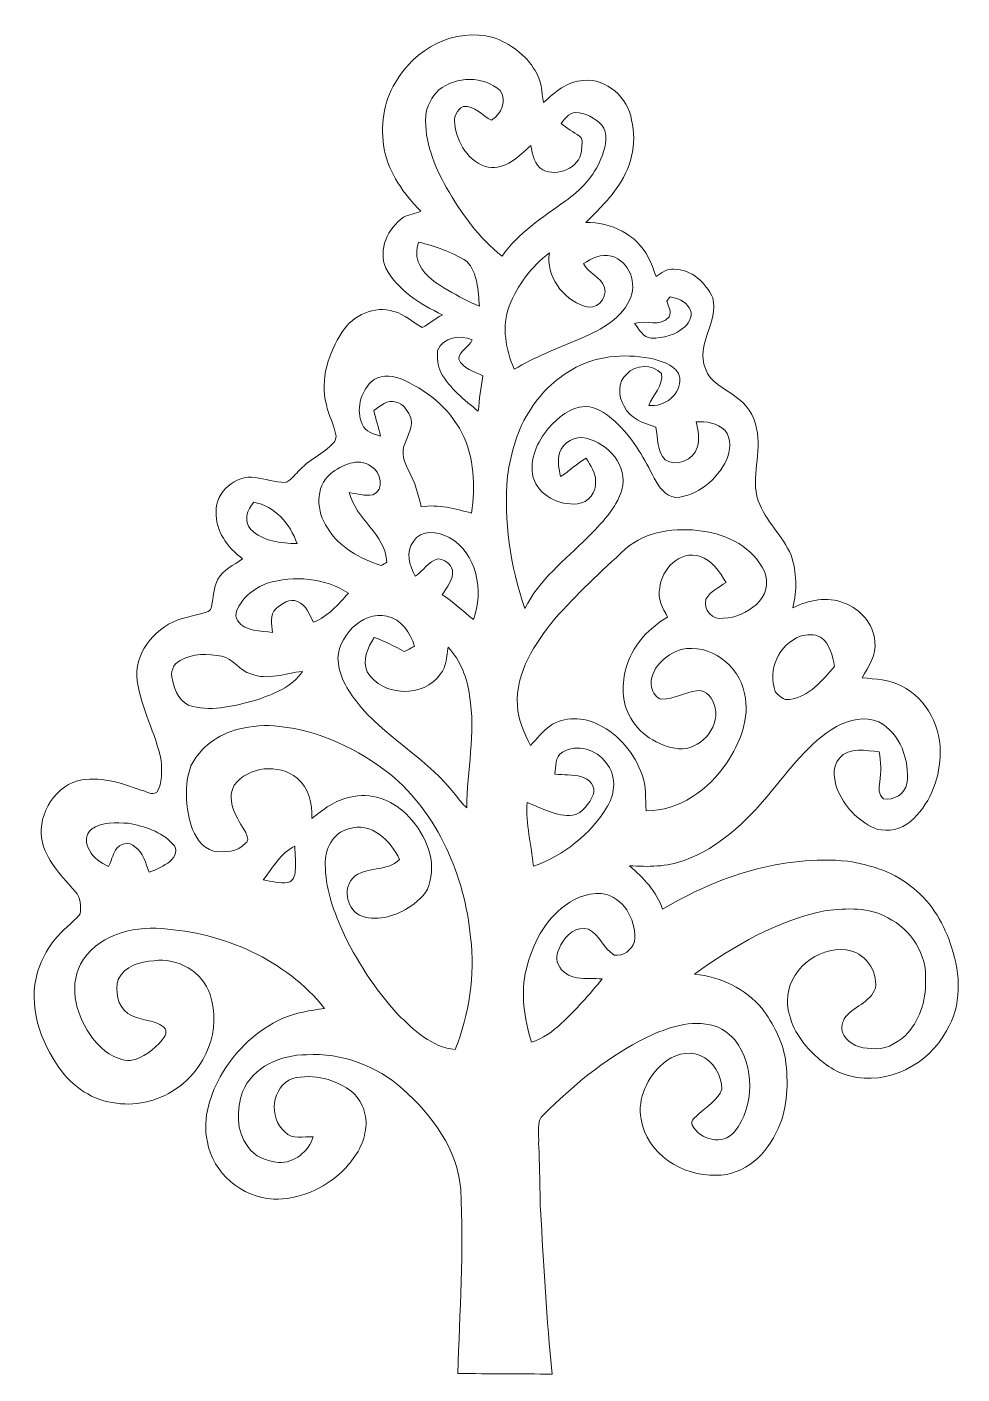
# Model space of a CAD drawing. Header units: centimetres. Extents: x -11 to 10.9, y -15.7 to 15.9.
import ezdxf

# ---------------------------------------------------------------- set-up
doc = ezdxf.new("R2010")
doc.units = ezdxf.units.CM
doc.header["$MEASUREMENT"] = 0
doc.layers.add('Layer 1', color=7, linetype='Continuous')

msp = doc.modelspace()

# ---------------------------------------------------------------- linework, layer by layer
at = {"layer": 'Layer 1', "color": 251, "lineweight": 9}
for points, knots in [([(-2.36166, 14.57899), (-1.92811, 15.36215), (-0.96432, 15.88179), (-0.07462, 15.63414), (-0.07462, 15.63414), (0.32861, 15.49974), (0.69197, 15.22351), (0.91281, 14.85839), (0.91281, 14.85839), (1.06345, 14.6379), (1.06556, 14.36309), (1.10543, 14.10767), (1.10543, 14.10767), (1.37073, 14.35039), (1.66635, 14.60615), (2.04206, 14.62837), (2.04206, 14.62837), (2.59098, 14.68235), (3.08558, 14.2248), (3.17271, 13.6981), (3.17271, 13.6981), (3.311, 13.13648), (3.15296, 12.54134), (2.81253, 12.08449), (2.81253, 12.08449), (2.61109, 11.79169), (2.34369, 11.55462), (2.10133, 11.29745), (2.10133, 11.29745), (2.68165, 11.30909), (3.29548, 11.02087), (3.55901, 10.48606), (3.55901, 10.48606), (3.64014, 10.34318), (3.68742, 10.18514), (3.74633, 10.03274), (3.74633, 10.03274), (3.87298, 10.11529), (4.00033, 10.21548), (4.16331, 10.20313), (4.16331, 10.20313), (4.57358, 10.20419), (4.91332, 9.88422), (5.07489, 9.53038), (5.07489, 9.53038), (5.22376, 8.96029), (4.6632, 8.43712), (4.90062, 7.8755), (4.90062, 7.8755), (4.99763, 7.54742), (5.34582, 7.41372), (5.59489, 7.22533), (5.59489, 7.22533), (5.85241, 7.04965), (6.05738, 6.78083), (6.09971, 6.46615), (6.09971, 6.46615), (6.23588, 5.9063), (5.95154, 5.32774), (6.13922, 4.77494), (6.13922, 4.77494), (6.30644, 4.29939), (6.71778, 3.96179), (6.90898, 3.49859), (6.90898, 3.49859), (7.04163, 3.10454), (7.0568, 2.66886), (6.94849, 2.26704), (6.94849, 2.26704), (7.31609, 2.44555), (7.75988, 2.54503), (8.15041, 2.3764), (8.15041, 2.3764), (8.5307, 2.24305), (8.84679, 1.88851), (8.87184, 1.47682), (8.87184, 1.47682), (8.92334, 1.16002), (8.71379, 0.8905), (8.57833, 0.62592), (8.57833, 0.62592), (8.88454, 0.58711), (9.21368, 0.58994), (9.49061, 0.4333), (9.49061, 0.4333), (10.10233, 0.14261), (10.44275, -0.56188), (10.40078, -1.22334), (10.40078, -1.22334), (10.37961, -1.79167), (10.14078, -2.36987), (9.70404, -2.74452), (9.70404, -2.74452), (9.49483, -2.93043), (9.19003, -2.98723), (8.92158, -2.92338), (8.92158, -2.92338), (8.52329, -2.76851), (8.20331, -2.44184), (8.02094, -2.05907), (8.02094, -2.05907), (7.91934, -1.80754), (7.84561, -1.48475), (8.0414, -1.25827), (8.0414, -1.25827), (8.26576, -0.99051), (8.67111, -1.08082), (8.97062, -1.11151), (8.97062, -1.11151), (9.02036, -1.34258), (9.02001, -1.58035), (8.9872, -1.81389), (8.9872, -1.81389), (8.96002, -1.9476), (8.94979, -2.12151), (9.07751, -2.20971), (9.07751, -2.20971), (9.3181, -2.26227), (9.57669, -2.09647), (9.62467, -1.85411), (9.62467, -1.85411), (9.69169, -1.31154), (9.46874, -0.67407), (8.96427, -0.40984), (8.96427, -0.40984), (8.64394, -0.26978), (8.26753, -0.35621), (7.9712, -0.51743), (7.9712, -0.51743), (7.31432, -0.90196), (6.86418, -1.53343), (6.38687, -2.10776), (6.38687, -2.10776), (5.85206, -2.75793), (5.20789, -3.35906), (4.40708, -3.65751), (4.40708, -3.65751), (3.99645, -3.80991), (3.55442, -3.80709), (3.12368, -3.78169), (3.12368, -3.78169), (3.45458, -4.06073), (3.75762, -4.38423), (3.89838, -4.80263), (3.89838, -4.80263), (5.19484, -4.02299), (6.70931, -3.52345), (8.23648, -3.6748), (8.23648, -3.6748), (8.78964, -3.76652), (9.3562, -3.93656), (9.78342, -4.3172), (9.78342, -4.3172), (10.22508, -4.6601), (10.50238, -5.16881), (10.67136, -5.69304), (10.67136, -5.69304), (10.87985, -6.3238), (10.91513, -7.06534), (10.55106, -7.64707), (10.55106, -7.64707), (10.13302, -8.43624), (9.16957, -8.94212), (8.28729, -8.70646), (8.28729, -8.70646), (7.93063, -8.62356), (7.63147, -8.38826), (7.37818, -8.13426), (7.37818, -8.13426), (7.06138, -7.82064), (6.83278, -7.39554), (6.82149, -6.94328), (6.82149, -6.94328), (6.82467, -6.25043), (7.51894, -5.66834), (8.20086, -5.75371), (8.20086, -5.75371), (8.62701, -5.79887), (8.94486, -6.23455), (8.88454, -6.65224), (8.88454, -6.65224), (8.76812, -6.99302), (8.35114, -7.08263), (8.15498, -7.36697), (8.15498, -7.36697), (8.09255, -7.48515), (8.07703, -7.63367), (8.14653, -7.75255), (8.14653, -7.75255), (8.26928, -7.97621), (8.54481, -8.06123), (8.78541, -8.06441), (8.78541, -8.06441), (9.08562, -8.12262), (9.36044, -7.95328), (9.57986, -7.77054), (9.57986, -7.77054), (9.91394, -7.43399), (10.07481, -6.95034), (10.05858, -6.48114), (10.05858, -6.48114), (10.1048, -5.86519), (9.71815, -5.26688), (9.17276, -4.99948), (9.17276, -4.99948), (8.73883, -4.75006), (8.20967, -4.77723), (7.73096, -4.83014), (7.73096, -4.83014), (6.59748, -5.06192), (5.57054, -5.64788), (4.64662, -6.32486), (4.64662, -6.32486), (5.25163, -6.38448), (5.84007, -6.65365), (6.23165, -7.12814), (6.23165, -7.12814), (6.48318, -7.48444), (6.7079, -7.87744), (6.77599, -8.31523), (6.77599, -8.31523), (6.84866, -8.85957), (6.83666, -9.43671), (6.60383, -9.9433), (6.60383, -9.9433), (6.36077, -10.52786), (5.81925, -11.04891), (5.15109, -11.03374), (5.15109, -11.03374), (4.37075, -11.06902), (3.51738, -10.53138), (3.39637, -9.72246), (3.39637, -9.72246), (3.30077, -9.23034), (3.54666, -8.73469), (3.90931, -8.41542), (3.90931, -8.41542), (4.14356, -8.22492), (4.48504, -8.09545), (4.77715, -8.22916), (4.77715, -8.22916), (5.089, -8.3551), (5.28337, -8.68847), (5.28938, -9.01691), (5.28938, -9.01691), (5.19342, -9.27761), (4.93519, -9.4219), (4.74257, -9.60323), (4.74257, -9.60323), (4.67272, -9.67343), (4.54925, -9.74469), (4.58806, -9.86181), (4.58806, -9.86181), (4.77785, -10.20189), (5.31196, -10.35429), (5.58113, -10.01633), (5.58113, -10.01633), (6.06584, -9.41908), (6.05385, -8.47998), (5.59736, -7.86826), (5.59736, -7.86826), (5.41885, -7.67141), (5.18178, -7.51231), (4.90944, -7.49326), (4.90944, -7.49326), (4.35734, -7.41741), (3.83135, -7.64954), (3.35122, -7.89225), (3.35122, -7.89225), (2.51937, -8.33887), (1.78277, -8.94459), (1.11777, -9.61063), (1.11777, -9.61063), (0.91528, -9.77538), (1.01617, -10.06819), (0.99395, -10.29149), (0.99395, -10.29149), (1.02252, -10.80655), (1.02076, -11.32266), (1.03452, -11.83878), (1.03452, -11.83878), (1.12024, -13.12536), (1.17316, -14.41441), (1.31145, -15.6964), (1.31145, -15.6964), (0.5752, -15.69429), (-0.1614, -15.68582), (-0.89765, -15.68688), (-0.89765, -15.68688), (-0.85778, -14.2486), (-0.75795, -12.80856), (-0.8285, -11.36923), (-0.8285, -11.36923), (-0.90329, -10.43225), (-1.50301, -9.62439), (-2.18634, -9.02008), (-2.18634, -9.02008), (-2.79524, -8.46658), (-3.6218, -8.16283), (-4.44518, -8.21081), (-4.44518, -8.21081), (-5.04173, -8.21399), (-5.70742, -8.49127), (-5.94131, -9.079), (-5.94131, -9.079), (-6.07995, -9.4914), (-6.10394, -10.00081), (-5.8196, -10.36099), (-5.8196, -10.36099), (-5.66826, -10.60194), (-5.37404, -10.71024), (-5.1024, -10.7367), (-5.1024, -10.7367), (-4.73375, -10.75893), (-4.39084, -10.47706), (-4.28749, -10.1331), (-4.28749, -10.1331), (-4.5115, -10.12428), (-4.77679, -10.21036), (-4.95, -10.02021), (-4.95, -10.02021), (-5.34088, -9.68824), (-5.26504, -8.96258), (-4.7729, -8.76608), (-4.7729, -8.76608), (-4.28643, -8.64614), (-3.74527, -8.78408), (-3.35862, -9.09911), (-3.35862, -9.09911), (-3.11203, -9.33582), (-2.98856, -9.70412), (-3.07534, -10.03891), (-3.07534, -10.03891), (-3.13461, -10.39627), (-3.36356, -10.69684), (-3.60804, -10.95119), (-3.60804, -10.95119), (-4.04584, -11.34806), (-4.62051, -11.61864), (-5.22129, -11.59607), (-5.22129, -11.59607), (-5.95295, -11.5555), (-6.64722, -10.98682), (-6.76716, -10.25128), (-6.76716, -10.25128), (-6.89452, -9.68895), (-6.69237, -9.11957), (-6.41615, -8.63591), (-6.41615, -8.63591), (-6.0796, -8.09122), (-5.59806, -7.62838), (-5.01314, -7.35991), (-5.01314, -7.35991), (-4.69742, -7.22727), (-4.35663, -7.174), (-4.02008, -7.12426), (-4.02008, -7.12426), (-4.93448, -5.97949), (-6.3911, -5.35014), (-7.8329, -5.25559), (-7.8329, -5.25559), (-8.54269, -5.19456), (-9.38301, -5.41716), (-9.73967, -6.09097), (-9.73967, -6.09097), (-10.03142, -6.66318), (-9.82081, -7.34121), (-9.45532, -7.82276), (-9.45532, -7.82276), (-9.24613, -8.10216), (-8.9371, -8.34028), (-8.57408, -8.34839), (-8.57408, -8.34839), (-8.27176, -8.29865), (-8.02129, -8.08699), (-7.82444, -7.86438), (-7.82444, -7.86438), (-7.75635, -7.78324), (-7.69179, -7.65307), (-7.78634, -7.56523), (-7.78634, -7.56523), (-8.03152, -7.37191), (-8.37795, -7.42059), (-8.63089, -7.24173), (-8.63089, -7.24173), (-8.87854, -7.07028), (-8.92934, -6.71539), (-8.85737, -6.44375), (-8.85737, -6.44375), (-8.70285, -6.1333), (-8.34161, -6.02077), (-8.01951, -6.00701), (-8.01951, -6.00701), (-7.47095, -5.92905), (-6.87229, -6.26489), (-6.70472, -6.80146), (-6.70472, -6.80146), (-6.42215, -7.61074), (-6.80597, -8.56429), (-7.51576, -9.01938), (-7.51576, -9.01938), (-7.94085, -9.30936), (-8.48554, -9.43213), (-8.99178, -9.33265), (-8.99178, -9.33265), (-9.53788, -9.25009), (-10.01801, -8.8885), (-10.30023, -8.42107), (-10.30023, -8.42107), (-10.75002, -7.76702), (-10.99485, -6.88895), (-10.69534, -6.12413), (-10.69534, -6.12413), (-10.6068, -5.90823), (-10.4992, -5.69727), (-10.34715, -5.51876), (-10.34715, -5.51876), (-10.17463, -5.29087), (-9.92911, -5.13283), (-9.74919, -4.91163), (-9.74919, -4.91163), (-9.72273, -4.72995), (-9.7312, -4.52393), (-9.86314, -4.38317), (-9.86314, -4.38317), (-10.15595, -4.04733), (-10.49849, -3.71572), (-10.62267, -3.27475), (-10.62267, -3.27475), (-10.78954, -2.66656), (-10.4036, -1.97264), (-9.8074, -1.78743), (-9.8074, -1.78743), (-9.30151, -1.67349), (-8.79599, -1.82941), (-8.32785, -2.00933), (-8.32785, -2.00933), (-8.2132, -2.01956), (-8.06468, -2.1515), (-7.9532, -2.05696), (-7.9532, -2.05696), (-7.81491, -1.84176), (-7.8382, -1.56025), (-7.85125, -1.31753), (-7.85125, -1.31753), (-7.97155, -0.67548), (-8.32327, -0.09798), (-8.41004, 0.55254), (-8.41004, 0.55254), (-8.50248, 1.17696), (-8.03011, 1.75234), (-7.47413, 1.97917), (-7.47413, 1.97917), (-7.23777, 2.06172), (-6.9873, 2.09841), (-6.75023, 2.17991), (-6.75023, 2.17991), (-6.70049, 2.19825), (-6.67932, 2.25081), (-6.66803, 2.29809), (-6.66803, 2.29809), (-6.61794, 2.51011), (-6.63205, 2.74047), (-6.52022, 2.9345), (-6.52022, 2.9345), (-6.40027, 3.16486), (-6.1438, 3.26329), (-5.94519, 3.41322), (-5.94519, 3.41322), (-6.29091, 3.67992), (-6.5876, 4.06197), (-6.56149, 4.52447), (-6.56149, 4.52447), (-6.57349, 4.99154), (-6.10535, 5.38066), (-5.65062, 5.32351), (-5.65062, 5.32351), (-5.41426, 5.28576), (-5.18354, 5.21344), (-4.94295, 5.19968), (-4.94295, 5.19968), (-4.81276, 5.2459), (-4.73375, 5.36866), (-4.63814, 5.46074), (-4.63814, 5.46074), (-4.40001, 5.73485), (-4.04442, 5.87031), (-3.80383, 6.1416), (-3.80383, 6.1416), (-3.77067, 6.18252), (-3.75444, 6.2365), (-3.75268, 6.28836), (-3.75268, 6.28836), (-3.78443, 6.54871), (-3.93118, 6.77484), (-3.97951, 7.03095), (-3.97951, 7.03095), (-4.13297, 7.62362), (-3.93083, 8.2371), (-3.60769, 8.73346), (-3.60769, 8.73346), (-3.35792, 9.12398), (-2.85556, 9.3607), (-2.39907, 9.215), (-2.39907, 9.215), (-2.14542, 9.14938), (-1.95704, 8.95535), (-1.73197, 8.83541), (-1.73197, 8.83541), (-1.57039, 8.92713), (-1.42575, 9.04672), (-1.26136, 9.13527), (-1.26136, 9.13527), (-1.78171, 9.3808), (-2.30664, 9.70959), (-2.58851, 10.22818), (-2.58851, 10.22818), (-2.7716, 10.66668), (-2.53912, 11.1641), (-2.17259, 11.42233), (-2.17259, 11.42233), (-2.04488, 11.489), (-1.89707, 11.50206), (-1.76724, 11.5645), (-1.76724, 11.5645), (-2.1687, 11.96525), (-2.5116, 12.44821), (-2.62308, 13.01512), (-2.62308, 13.01512), (-2.71092, 13.54464), (-2.65413, 14.1179), (-2.36166, 14.57899), (-2.36166, 14.57899), (-2.36166, 14.57899), (-2.36166, 14.57899), (-2.36166, 14.57899)], [0, 0, 0, 0, 0.00740741, 0.00740741, 0.00740741, 0.00740741, 0.01481481, 0.01481481, 0.01481481, 0.01481481, 0.02222222, 0.02222222, 0.02222222, 0.02222222, 0.02962963, 0.02962963, 0.02962963, 0.02962963, 0.03703704, 0.03703704, 0.03703704, 0.03703704, 0.04444444, 0.04444444, 0.04444444, 0.04444444, 0.05185185, 0.05185185, 0.05185185, 0.05185185, 0.05925926, 0.05925926, 0.05925926, 0.05925926, 0.06666667, 0.06666667, 0.06666667, 0.06666667, 0.07407407, 0.07407407, 0.07407407, 0.07407407, 0.08148148, 0.08148148, 0.08148148, 0.08148148, 0.08888889, 0.08888889, 0.08888889, 0.08888889, 0.0962963, 0.0962963, 0.0962963, 0.0962963, 0.1037037, 0.1037037, 0.1037037, 0.1037037, 0.11111111, 0.11111111, 0.11111111, 0.11111111, 0.11851852, 0.11851852, 0.11851852, 0.11851852, 0.12592593, 0.12592593, 0.12592593, 0.12592593, 0.13333333, 0.13333333, 0.13333333, 0.13333333, 0.14074074, 0.14074074, 0.14074074, 0.14074074, 0.14814815, 0.14814815, 0.14814815, 0.14814815, 0.15555556, 0.15555556, 0.15555556, 0.15555556, 0.16296296, 0.16296296, 0.16296296, 0.16296296, 0.17037037, 0.17037037, 0.17037037, 0.17037037, 0.17777778, 0.17777778, 0.17777778, 0.17777778, 0.18518519, 0.18518519, 0.18518519, 0.18518519, 0.19259259, 0.19259259, 0.19259259, 0.19259259, 0.2, 0.2, 0.2, 0.2, 0.20740741, 0.20740741, 0.20740741, 0.20740741, 0.21481481, 0.21481481, 0.21481481, 0.21481481, 0.22222222, 0.22222222, 0.22222222, 0.22222222, 0.22962963, 0.22962963, 0.22962963, 0.22962963, 0.23703704, 0.23703704, 0.23703704, 0.23703704, 0.24444444, 0.24444444, 0.24444444, 0.24444444, 0.25185185, 0.25185185, 0.25185185, 0.25185185, 0.25925926, 0.25925926, 0.25925926, 0.25925926, 0.26666667, 0.26666667, 0.26666667, 0.26666667, 0.27407407, 0.27407407, 0.27407407, 0.27407407, 0.28148148, 0.28148148, 0.28148148, 0.28148148, 0.28888889, 0.28888889, 0.28888889, 0.28888889, 0.2962963, 0.2962963, 0.2962963, 0.2962963, 0.3037037, 0.3037037, 0.3037037, 0.3037037, 0.31111111, 0.31111111, 0.31111111, 0.31111111, 0.31851852, 0.31851852, 0.31851852, 0.31851852, 0.32592593, 0.32592593, 0.32592593, 0.32592593, 0.33333333, 0.33333333, 0.33333333, 0.33333333, 0.34074074, 0.34074074, 0.34074074, 0.34074074, 0.34814815, 0.34814815, 0.34814815, 0.34814815, 0.35555556, 0.35555556, 0.35555556, 0.35555556, 0.36296296, 0.36296296, 0.36296296, 0.36296296, 0.37037037, 0.37037037, 0.37037037, 0.37037037, 0.37777778, 0.37777778, 0.37777778, 0.37777778, 0.38518519, 0.38518519, 0.38518519, 0.38518519, 0.39259259, 0.39259259, 0.39259259, 0.39259259, 0.4, 0.4, 0.4, 0.4, 0.40740741, 0.40740741, 0.40740741, 0.40740741, 0.41481481, 0.41481481, 0.41481481, 0.41481481, 0.42222222, 0.42222222, 0.42222222, 0.42222222, 0.42962963, 0.42962963, 0.42962963, 0.42962963, 0.43703704, 0.43703704, 0.43703704, 0.43703704, 0.44444444, 0.44444444, 0.44444444, 0.44444444, 0.45185185, 0.45185185, 0.45185185, 0.45185185, 0.45925926, 0.45925926, 0.45925926, 0.45925926, 0.46666667, 0.46666667, 0.46666667, 0.46666667, 0.47407407, 0.47407407, 0.47407407, 0.47407407, 0.48148148, 0.48148148, 0.48148148, 0.48148148, 0.48888889, 0.48888889, 0.48888889, 0.48888889, 0.4962963, 0.4962963, 0.4962963, 0.4962963, 0.5037037, 0.5037037, 0.5037037, 0.5037037, 0.51111111, 0.51111111, 0.51111111, 0.51111111, 0.51851852, 0.51851852, 0.51851852, 0.51851852, 0.52592593, 0.52592593, 0.52592593, 0.52592593, 0.53333333, 0.53333333, 0.53333333, 0.53333333, 0.54074074, 0.54074074, 0.54074074, 0.54074074, 0.54814815, 0.54814815, 0.54814815, 0.54814815, 0.55555556, 0.55555556, 0.55555556, 0.55555556, 0.56296296, 0.56296296, 0.56296296, 0.56296296, 0.57037037, 0.57037037, 0.57037037, 0.57037037, 0.57777778, 0.57777778, 0.57777778, 0.57777778, 0.58518519, 0.58518519, 0.58518519, 0.58518519, 0.59259259, 0.59259259, 0.59259259, 0.59259259, 0.6, 0.6, 0.6, 0.6, 0.60740741, 0.60740741, 0.60740741, 0.60740741, 0.61481481, 0.61481481, 0.61481481, 0.61481481, 0.62222222, 0.62222222, 0.62222222, 0.62222222, 0.62962963, 0.62962963, 0.62962963, 0.62962963, 0.63703704, 0.63703704, 0.63703704, 0.63703704, 0.64444444, 0.64444444, 0.64444444, 0.64444444, 0.65185185, 0.65185185, 0.65185185, 0.65185185, 0.65925926, 0.65925926, 0.65925926, 0.65925926, 0.66666667, 0.66666667, 0.66666667, 0.66666667, 0.67407407, 0.67407407, 0.67407407, 0.67407407, 0.68148148, 0.68148148, 0.68148148, 0.68148148, 0.68888889, 0.68888889, 0.68888889, 0.68888889, 0.6962963, 0.6962963, 0.6962963, 0.6962963, 0.7037037, 0.7037037, 0.7037037, 0.7037037, 0.71111111, 0.71111111, 0.71111111, 0.71111111, 0.71851852, 0.71851852, 0.71851852, 0.71851852, 0.72592593, 0.72592593, 0.72592593, 0.72592593, 0.73333333, 0.73333333, 0.73333333, 0.73333333, 0.74074074, 0.74074074, 0.74074074, 0.74074074, 0.74814815, 0.74814815, 0.74814815, 0.74814815, 0.75555556, 0.75555556, 0.75555556, 0.75555556, 0.76296296, 0.76296296, 0.76296296, 0.76296296, 0.77037037, 0.77037037, 0.77037037, 0.77037037, 0.77777778, 0.77777778, 0.77777778, 0.77777778, 0.78518519, 0.78518519, 0.78518519, 0.78518519, 0.79259259, 0.79259259, 0.79259259, 0.79259259, 0.8, 0.8, 0.8, 0.8, 0.80740741, 0.80740741, 0.80740741, 0.80740741, 0.81481481, 0.81481481, 0.81481481, 0.81481481, 0.82222222, 0.82222222, 0.82222222, 0.82222222, 0.82962963, 0.82962963, 0.82962963, 0.82962963, 0.83703704, 0.83703704, 0.83703704, 0.83703704, 0.84444444, 0.84444444, 0.84444444, 0.84444444, 0.85185185, 0.85185185, 0.85185185, 0.85185185, 0.85925926, 0.85925926, 0.85925926, 0.85925926, 0.86666667, 0.86666667, 0.86666667, 0.86666667, 0.87407407, 0.87407407, 0.87407407, 0.87407407, 0.88148148, 0.88148148, 0.88148148, 0.88148148, 0.88888889, 0.88888889, 0.88888889, 0.88888889, 0.8962963, 0.8962963, 0.8962963, 0.8962963, 0.9037037, 0.9037037, 0.9037037, 0.9037037, 0.91111111, 0.91111111, 0.91111111, 0.91111111, 0.91851852, 0.91851852, 0.91851852, 0.91851852, 0.92592593, 0.92592593, 0.92592593, 0.92592593, 0.93333333, 0.93333333, 0.93333333, 0.93333333, 0.94074074, 0.94074074, 0.94074074, 0.94074074, 0.94814815, 0.94814815, 0.94814815, 0.94814815, 0.95555556, 0.95555556, 0.95555556, 0.95555556, 0.96296296, 0.96296296, 0.96296296, 0.96296296, 0.97037037, 0.97037037, 0.97037037, 0.97037037, 0.97777778, 0.97777778, 0.97777778, 0.97777778, 0.98518519, 0.98518519, 0.98518519, 0.98518519, 1, 1, 1, 1]), ([(-1.34144, 14.40507), (-1.51148, 14.24914), (-1.6219, 14.02795), (-1.65259, 13.7997), (-1.65259, 13.7997), (-1.68293, 13.20068), (-1.45257, 12.62424), (-1.16188, 12.11201), (-1.16188, 12.11201), (-0.82215, 11.50947), (-0.4034, 10.94114), (0.13917, 10.50546), (0.13917, 10.50546), (0.51205, 11.0565), (1.08673, 11.41704), (1.61767, 11.79769), (1.61767, 11.79769), (1.97186, 12.0531), (2.2943, 12.37836), (2.45516, 12.79181), (2.45516, 12.79181), (2.54512, 13.01195), (2.62097, 13.27688), (2.52572, 13.5076), (2.52572, 13.5076), (2.39202, 13.69704), (2.16977, 13.83639), (1.94011, 13.86955), (1.94011, 13.86955), (1.7422, 13.92282), (1.62472, 13.74714), (1.51924, 13.62014), (1.51924, 13.62014), (1.65365, 13.50442), (1.81099, 13.42187), (1.95528, 13.31992), (1.95528, 13.31992), (2.06004, 13.23772), (1.99232, 13.0758), (1.99655, 12.97173), (1.99655, 12.97173), (1.94822, 12.57097), (1.43599, 12.36178), (1.09273, 12.53182), (1.09273, 12.53182), (0.8927, 12.64188), (0.85072, 12.89659), (0.81086, 13.09979), (0.81086, 13.09979), (0.53181, 12.85249), (0.22313, 12.52547), (-0.18821, 12.59249), (-0.18821, 12.59249), (-0.64224, 12.70962), (-0.92587, 13.1647), (-0.97208, 13.61202), (-0.97208, 13.61202), (-0.99995, 13.77042), (-0.92481, 13.95034), (-0.77135, 14.01489), (-0.77135, 14.01489), (-0.49583, 14.05864), (-0.33849, 13.78735), (-0.10637, 13.6981), (-0.10637, 13.6981), (0.11447, 13.82686), (0.25841, 14.16941), (0.09295, 14.3906), (0.09295, 14.3906), (-0.2951, 14.73985), (-0.9428, 14.72997), (-1.34144, 14.40507), (-1.34144, 14.40507), (-1.34144, 14.40507), (-1.34144, 14.40507), (-1.34144, 14.40507)], [0, 0, 0, 0, 0.05, 0.05, 0.05, 0.05, 0.1, 0.1, 0.1, 0.1, 0.15, 0.15, 0.15, 0.15, 0.2, 0.2, 0.2, 0.2, 0.25, 0.25, 0.25, 0.25, 0.3, 0.3, 0.3, 0.3, 0.35, 0.35, 0.35, 0.35, 0.4, 0.4, 0.4, 0.4, 0.45, 0.45, 0.45, 0.45, 0.5, 0.5, 0.5, 0.5, 0.55, 0.55, 0.55, 0.55, 0.6, 0.6, 0.6, 0.6, 0.65, 0.65, 0.65, 0.65, 0.7, 0.7, 0.7, 0.7, 0.75, 0.75, 0.75, 0.75, 0.8, 0.8, 0.8, 0.8, 0.85, 0.85, 0.85, 0.85, 0.9, 0.9, 0.9, 0.9, 1, 1, 1, 1]), ([(-1.81875, 10.83778), (-1.86496, 10.66703), (-1.89177, 10.47159), (-1.79688, 10.31214), (-1.79688, 10.31214), (-1.66741, 10.02815), (-1.38624, 9.8634), (-1.13013, 9.7103), (-1.13013, 9.7103), (-0.88847, 9.57554), (-0.65105, 9.42525), (-0.38753, 9.336), (-0.38753, 9.336), (-0.43727, 9.69795), (-0.41928, 10.11247), (-0.69621, 10.38975), (-0.69621, 10.38975), (-1.0377, 10.60636), (-1.42822, 10.74041), (-1.81875, 10.83778), (-1.81875, 10.83778), (-1.81875, 10.83778), (-1.81875, 10.83778), (-1.81875, 10.83778)], [0, 0, 0, 0, 0.14285714, 0.14285714, 0.14285714, 0.14285714, 0.28571429, 0.28571429, 0.28571429, 0.28571429, 0.42857143, 0.42857143, 0.42857143, 0.42857143, 0.57142857, 0.57142857, 0.57142857, 0.57142857, 0.71428571, 0.71428571, 0.71428571, 0.71428571, 1, 1, 1, 1]), ([(0.3018, 9.33671), (0.12576, 8.85375), (0.22419, 8.31824), (0.42351, 7.85822), (0.42351, 7.85822), (0.89658, 8.13197), (1.40001, 8.34329), (1.90659, 8.54507), (1.90659, 8.54507), (2.37579, 8.74792), (2.89649, 8.98887), (3.12474, 9.47852), (3.12474, 9.47852), (3.31806, 9.85423), (3.12191, 10.39504), (2.70105, 10.50722), (2.70105, 10.50722), (2.4594, 10.57743), (2.24244, 10.4476), (2.04206, 10.33577), (2.04206, 10.33577), (2.15812, 10.10435), (2.4488, 10.02357), (2.54089, 9.77662), (2.54089, 9.77662), (2.60227, 9.50604), (2.3398, 9.215), (2.06146, 9.33988), (2.06146, 9.33988), (1.55664, 9.50145), (1.16259, 10.04438), (1.24583, 10.58378), (1.24583, 10.58378), (0.8225, 10.26875), (0.49653, 9.82566), (0.3018, 9.33671), (0.3018, 9.33671), (0.3018, 9.33671), (0.3018, 9.33671), (0.3018, 9.33671)], [0, 0, 0, 0, 0.09090909, 0.09090909, 0.09090909, 0.09090909, 0.18181818, 0.18181818, 0.18181818, 0.18181818, 0.27272727, 0.27272727, 0.27272727, 0.27272727, 0.36363636, 0.36363636, 0.36363636, 0.36363636, 0.45454545, 0.45454545, 0.45454545, 0.45454545, 0.54545455, 0.54545455, 0.54545455, 0.54545455, 0.63636364, 0.63636364, 0.63636364, 0.63636364, 0.72727273, 0.72727273, 0.72727273, 0.72727273, 0.81818182, 0.81818182, 0.81818182, 0.81818182, 1, 1, 1, 1]), ([(4.0737, 9.55649), (4.04725, 9.52227), (4.02114, 9.48805), (3.99504, 9.45383), (3.99504, 9.45383), (4.02996, 9.33565), (4.11851, 9.20618), (4.05184, 9.08341), (4.05184, 9.08341), (3.83841, 8.83012), (3.51032, 9.0252), (3.23939, 8.93384), (3.23939, 8.93384), (3.34381, 8.79943), (3.44153, 8.60187), (3.63415, 8.58423), (3.63415, 8.58423), (3.91461, 8.58282), (4.20917, 8.66184), (4.42014, 8.85446), (4.42014, 8.85446), (4.54079, 8.95782), (4.61839, 9.15044), (4.52349, 9.29508), (4.52349, 9.29508), (4.43495, 9.45983), (4.24445, 9.52121), (4.0737, 9.55649), (4.0737, 9.55649), (4.0737, 9.55649), (4.0737, 9.55649), (4.0737, 9.55649)], [0, 0, 0, 0, 0.11111111, 0.11111111, 0.11111111, 0.11111111, 0.22222222, 0.22222222, 0.22222222, 0.22222222, 0.33333333, 0.33333333, 0.33333333, 0.33333333, 0.44444444, 0.44444444, 0.44444444, 0.44444444, 0.55555556, 0.55555556, 0.55555556, 0.55555556, 0.66666667, 0.66666667, 0.66666667, 0.66666667, 0.77777778, 0.77777778, 0.77777778, 0.77777778, 1, 1, 1, 1]), ([(-1.37778, 8.29566), (-1.37672, 8.1235), (-1.38025, 7.93759), (-1.29523, 7.78166), (-1.29523, 7.78166), (-1.08638, 7.40913), (-0.75019, 7.13537), (-0.41928, 6.87538), (-0.41928, 6.87538), (-0.39847, 7.15195), (-0.35719, 7.42571), (-0.3145, 7.69947), (-0.3145, 7.69947), (-0.51241, 7.80989), (-0.78158, 7.86704), (-0.87824, 8.09352), (-0.87824, 8.09352), (-0.86872, 8.28543), (-0.63589, 8.3768), (-0.56462, 8.54437), (-0.56462, 8.54437), (-0.84932, 8.67419), (-1.24372, 8.61351), (-1.37778, 8.29566), (-1.37778, 8.29566), (-1.37778, 8.29566), (-1.37778, 8.29566), (-1.37778, 8.29566)], [0, 0, 0, 0, 0.125, 0.125, 0.125, 0.125, 0.25, 0.25, 0.25, 0.25, 0.375, 0.375, 0.375, 0.375, 0.5, 0.5, 0.5, 0.5, 0.625, 0.625, 0.625, 0.625, 0.75, 0.75, 0.75, 0.75, 1, 1, 1, 1]), ([(1.87238, 7.90655), (1.44304, 7.67724), (1.07121, 7.33716), (0.81156, 6.92477), (0.81156, 6.92477), (0.49159, 6.46263), (0.34554, 5.90312), (0.26581, 5.35349), (0.26581, 5.35349), (0.16986, 4.30327), (0.3272, 3.24106), (0.67257, 2.24799), (0.67257, 2.24799), (1.001, 2.92391), (1.61696, 3.38605), (2.13343, 3.90887), (2.13343, 3.90887), (2.45799, 4.23801), (2.80582, 4.58126), (2.94729, 5.03247), (2.94729, 5.03247), (3.0944, 5.59091), (2.62661, 6.12467), (2.1045, 6.24038), (2.1045, 6.24038), (1.85086, 6.3067), (1.56511, 6.14548), (1.48326, 5.89889), (1.48326, 5.89889), (1.4307, 5.71721), (1.46809, 5.52283), (1.50901, 5.3415), (1.50901, 5.3415), (1.71645, 5.4752), (1.89143, 5.65406), (2.11085, 5.76977), (2.11085, 5.76977), (2.20434, 5.60361), (2.33628, 5.43393), (2.32852, 5.23249), (2.32852, 5.23249), (2.35956, 4.97496), (2.15601, 4.7319), (1.90448, 4.70191), (1.90448, 4.70191), (1.47726, 4.66381), (0.99818, 4.89171), (0.86483, 5.32245), (0.86483, 5.32245), (0.76817, 5.74296), (0.96467, 6.15783), (1.22431, 6.47603), (1.22431, 6.47603), (1.44939, 6.72262), (1.72985, 6.97133), (2.08122, 6.98827), (2.08122, 6.98827), (2.39484, 6.97451), (2.65731, 6.76249), (2.87074, 6.54976), (2.87074, 6.54976), (3.23339, 6.19628), (3.47434, 5.74614), (3.70506, 5.30164), (3.70506, 5.30164), (3.8063, 5.10302), (3.96435, 4.88289), (4.20177, 4.85114), (4.20177, 4.85114), (4.72528, 4.88571), (5.17226, 5.26953), (5.39451, 5.72779), (5.39451, 5.72779), (5.49293, 5.94722), (5.51375, 6.22803), (5.35923, 6.42735), (5.35923, 6.42735), (5.18002, 6.60092), (4.92601, 6.63866), (4.6886, 6.62702), (4.6886, 6.62702), (4.72247, 6.4277), (4.78067, 6.22309), (4.70906, 6.02307), (4.70906, 6.02307), (4.62334, 5.72285), (4.22082, 5.56834), (3.95623, 5.73167), (3.95623, 5.73167), (3.76432, 5.93734), (3.79431, 6.24144), (3.73892, 6.4972), (3.73892, 6.4972), (3.45882, 6.59986), (3.12826, 6.69617), (2.99668, 6.9932), (2.99668, 6.9932), (2.85204, 7.21792), (2.8471, 7.56224), (3.05912, 7.74603), (3.05912, 7.74603), (3.25809, 7.97534), (3.66766, 7.97428), (3.8758, 7.7612), (3.8758, 7.7612), (3.91566, 7.46734), (3.67154, 7.26308), (3.57276, 7.00979), (3.57276, 7.00979), (3.94142, 6.95969), (4.34499, 7.26978), (4.30266, 7.6589), (4.30266, 7.6589), (4.24093, 7.9383), (3.94494, 8.02367), (3.70541, 8.09211), (3.70541, 8.09211), (3.09863, 8.23181), (2.43259, 8.19018), (1.87238, 7.90655), (1.87238, 7.90655), (1.87238, 7.90655), (1.87238, 7.90655), (1.87238, 7.90655)], [0, 0, 0, 0, 0.03125, 0.03125, 0.03125, 0.03125, 0.0625, 0.0625, 0.0625, 0.0625, 0.09375, 0.09375, 0.09375, 0.09375, 0.125, 0.125, 0.125, 0.125, 0.15625, 0.15625, 0.15625, 0.15625, 0.1875, 0.1875, 0.1875, 0.1875, 0.21875, 0.21875, 0.21875, 0.21875, 0.25, 0.25, 0.25, 0.25, 0.28125, 0.28125, 0.28125, 0.28125, 0.3125, 0.3125, 0.3125, 0.3125, 0.34375, 0.34375, 0.34375, 0.34375, 0.375, 0.375, 0.375, 0.375, 0.40625, 0.40625, 0.40625, 0.40625, 0.4375, 0.4375, 0.4375, 0.4375, 0.46875, 0.46875, 0.46875, 0.46875, 0.5, 0.5, 0.5, 0.5, 0.53125, 0.53125, 0.53125, 0.53125, 0.5625, 0.5625, 0.5625, 0.5625, 0.59375, 0.59375, 0.59375, 0.59375, 0.625, 0.625, 0.625, 0.625, 0.65625, 0.65625, 0.65625, 0.65625, 0.6875, 0.6875, 0.6875, 0.6875, 0.71875, 0.71875, 0.71875, 0.71875, 0.75, 0.75, 0.75, 0.75, 0.78125, 0.78125, 0.78125, 0.78125, 0.8125, 0.8125, 0.8125, 0.8125, 0.84375, 0.84375, 0.84375, 0.84375, 0.875, 0.875, 0.875, 0.875, 0.90625, 0.90625, 0.90625, 0.90625, 0.9375, 0.9375, 0.9375, 0.9375, 1, 1, 1, 1]), ([(-2.93247, 7.564), (-3.1773, 7.30859), (-3.29371, 6.90325), (-3.13743, 6.57199), (-3.13743, 6.57199), (-3.07429, 6.39207), (-2.87144, 6.34127), (-2.71163, 6.29188), (-2.71163, 6.29188), (-2.75784, 6.49297), (-2.82029, 6.68982), (-2.86967, 6.88984), (-2.86967, 6.88984), (-2.71339, 6.99391), (-2.55429, 7.16783), (-2.34333, 7.08528), (-2.34333, 7.08528), (-2.18423, 7.05635), (-2.09674, 6.90042), (-2.02195, 6.77166), (-2.02195, 6.77166), (-1.91082, 6.55012), (-2.07309, 6.31799), (-2.14047, 6.10809), (-2.14047, 6.10809), (-2.24243, 5.90136), (-2.14542, 5.66605), (-2.04735, 5.47732), (-2.04735, 5.47732), (-1.90377, 5.2145), (-1.82369, 4.92487), (-1.75842, 4.63347), (-1.75842, 4.63347), (-1.3552, 4.69697), (-0.9615, 4.58832), (-0.57627, 4.48496), (-0.57627, 4.48496), (-0.49407, 5.11502), (-0.50959, 5.78917), (-0.80381, 6.36702), (-0.80381, 6.36702), (-1.10296, 6.95722), (-1.64906, 7.38937), (-2.25266, 7.63985), (-2.25266, 7.63985), (-2.47139, 7.71993), (-2.7529, 7.73263), (-2.93247, 7.564), (-2.93247, 7.564), (-2.93247, 7.564), (-2.93247, 7.564), (-2.93247, 7.564)], [0, 0, 0, 0, 0.07142857, 0.07142857, 0.07142857, 0.07142857, 0.14285714, 0.14285714, 0.14285714, 0.14285714, 0.21428571, 0.21428571, 0.21428571, 0.21428571, 0.28571429, 0.28571429, 0.28571429, 0.28571429, 0.35714286, 0.35714286, 0.35714286, 0.35714286, 0.42857143, 0.42857143, 0.42857143, 0.42857143, 0.5, 0.5, 0.5, 0.5, 0.57142857, 0.57142857, 0.57142857, 0.57142857, 0.64285714, 0.64285714, 0.64285714, 0.64285714, 0.71428571, 0.71428571, 0.71428571, 0.71428571, 0.78571429, 0.78571429, 0.78571429, 0.78571429, 0.85714286, 0.85714286, 0.85714286, 0.85714286, 1, 1, 1, 1]), ([(-3.88109, 5.40853), (-4.2508, 5.09738), (-4.21729, 4.51), (-3.95305, 4.13747), (-3.95305, 4.13747), (-3.68106, 3.67992), (-3.18717, 3.41251), (-2.69364, 3.25729), (-2.69364, 3.25729), (-2.64954, 3.28339), (-2.6058, 3.30915), (-2.56135, 3.3349), (-2.56135, 3.3349), (-2.59486, 3.99883), (-3.29195, 4.34525), (-3.44259, 4.96544), (-3.44259, 4.96544), (-3.25949, 4.94533), (-3.07605, 4.87689), (-2.89119, 4.91287), (-2.89119, 4.91287), (-2.60544, 5.01836), (-2.69787, 5.46356), (-2.92929, 5.58174), (-2.92929, 5.58174), (-3.23021, 5.80399), (-3.62744, 5.60714), (-3.88109, 5.40853), (-3.88109, 5.40853), (-3.88109, 5.40853), (-3.88109, 5.40853), (-3.88109, 5.40853)], [0, 0, 0, 0, 0.11111111, 0.11111111, 0.11111111, 0.11111111, 0.22222222, 0.22222222, 0.22222222, 0.22222222, 0.33333333, 0.33333333, 0.33333333, 0.33333333, 0.44444444, 0.44444444, 0.44444444, 0.44444444, 0.55555556, 0.55555556, 0.55555556, 0.55555556, 0.66666667, 0.66666667, 0.66666667, 0.66666667, 0.77777778, 0.77777778, 0.77777778, 0.77777778, 1, 1, 1, 1]), ([(-5.68131, 4.74284), (-5.83689, 4.57244), (-5.92438, 4.28952), (-5.74869, 4.10431), (-5.74869, 4.10431), (-5.46965, 3.82526), (-5.04208, 3.77129), (-4.66637, 3.77481), (-4.66637, 3.77481), (-4.82724, 4.23272), (-5.18424, 4.64864), (-5.68131, 4.74284), (-5.68131, 4.74284), (-5.68131, 4.74284), (-5.68131, 4.74284), (-5.68131, 4.74284)], [0, 0, 0, 0, 0.2, 0.2, 0.2, 0.2, 0.4, 0.4, 0.4, 0.4, 0.6, 0.6, 0.6, 0.6, 1, 1, 1, 1]), ([(-1.93834, 3.81891), (-2.13766, 3.5829), (-2.02689, 3.25164), (-1.89812, 3.00964), (-1.89812, 3.00964), (-1.70762, 3.1257), (-1.59262, 3.35501), (-1.36896, 3.41286), (-1.36896, 3.41286), (-1.21585, 3.40898), (-1.06345, 3.2968), (-1.02641, 3.14581), (-1.02641, 3.14581), (-0.9936, 2.91897), (-1.15976, 2.74999), (-1.26383, 2.57078), (-1.26383, 2.57078), (-1.00101, 2.40286), (-0.77559, 2.18661), (-0.53429, 1.99117), (-0.53429, 1.99117), (-0.28558, 2.65792), (-0.4468, 3.54762), (-1.10332, 3.91698), (-1.10332, 3.91698), (-1.3552, 4.05386), (-1.77077, 4.11136), (-1.93834, 3.81891), (-1.93834, 3.81891), (-1.93834, 3.81891), (-1.93834, 3.81891), (-1.93834, 3.81891)], [0, 0, 0, 0, 0.11111111, 0.11111111, 0.11111111, 0.11111111, 0.22222222, 0.22222222, 0.22222222, 0.22222222, 0.33333333, 0.33333333, 0.33333333, 0.33333333, 0.44444444, 0.44444444, 0.44444444, 0.44444444, 0.55555556, 0.55555556, 0.55555556, 0.55555556, 0.66666667, 0.66666667, 0.66666667, 0.66666667, 0.77777778, 0.77777778, 0.77777778, 0.77777778, 1, 1, 1, 1]), ([(3.0309, 3.6464), (2.45375, 3.1197), (1.88366, 2.58137), (1.36543, 1.99576), (1.36543, 1.99576), (0.90223, 1.42496), (0.44785, 0.74763), (0.49865, -0.02425), (0.49865, -0.02425), (0.49688, -0.3608), (0.66763, -0.66384), (0.80204, -0.96229), (0.80204, -0.96229), (0.94844, -0.80495), (1.08461, -0.63597), (1.25712, -0.50509), (1.25712, -0.50509), (1.58874, -0.2712), (2.05547, -0.29236), (2.40648, -0.4751), (2.40648, -0.4751), (2.88097, -0.71252), (3.24327, -1.15279), (3.41966, -1.6495), (3.41966, -1.6495), (3.53219, -1.91585), (3.48563, -2.21112), (3.51244, -2.49158), (3.51244, -2.49158), (4.29313, -2.50146), (4.97894, -1.99381), (5.40227, -1.37151), (5.40227, -1.37151), (5.71448, -0.89773), (5.95225, -0.31882), (5.81961, 0.25762), (5.81961, 0.25762), (5.69578, 0.91026), (5.00645, 1.45001), (4.33475, 1.28561), (4.33475, 1.28561), (3.96223, 1.17272), (3.5777, 0.827), (3.63662, 0.40402), (3.63662, 0.40402), (3.67648, 0.28796), (3.74316, 0.13626), (3.88391, 0.12321), (3.88391, 0.12321), (4.16684, 0.1278), (4.41731, 0.2802), (4.69319, 0.32253), (4.69319, 0.32253), (4.94048, 0.36874), (5.08829, 0.12145), (5.13169, -0.08281), (5.13169, -0.08281), (5.22622, -0.57811), (4.7708, -1.06953), (4.27338, -1.04272), (4.27338, -1.04272), (3.78937, -0.97605), (3.31771, -0.68747), (3.10921, -0.23486), (3.10921, -0.23486), (2.91483, 0.13274), (2.94799, 0.57653), (3.07711, 0.95965), (3.07711, 0.95965), (3.22916, 1.43131), (3.59957, 1.79397), (4.01268, 2.04938), (4.01268, 2.04938), (3.90579, 2.26104), (3.76891, 2.48329), (3.83382, 2.73165), (3.83382, 2.73165), (3.86522, 3.16839), (4.31218, 3.61994), (4.76727, 3.47319), (4.76727, 3.47319), (5.06253, 3.38358), (5.23646, 3.11089), (5.38498, 2.86041), (5.38498, 2.86041), (5.22165, 2.74188), (5.01174, 2.65369), (4.91332, 2.46636), (4.91332, 2.46636), (4.84382, 2.236), (5.07419, 1.94742), (5.32536, 2.02433), (5.32536, 2.02433), (5.61358, 2.02292), (5.87746, 2.17109), (6.09583, 2.34606), (6.09583, 2.34606), (6.31561, 2.52774), (6.40522, 2.85583), (6.28492, 3.11829), (6.28492, 3.11829), (6.02316, 3.67357), (5.42061, 3.98577), (4.83359, 4.06586), (4.83359, 4.06586), (4.21447, 4.14946), (3.51597, 4.07926), (3.0309, 3.6464), (3.0309, 3.6464), (3.0309, 3.6464), (3.0309, 3.6464), (3.0309, 3.6464)], [0, 0, 0, 0, 0.03448276, 0.03448276, 0.03448276, 0.03448276, 0.06896552, 0.06896552, 0.06896552, 0.06896552, 0.10344828, 0.10344828, 0.10344828, 0.10344828, 0.13793103, 0.13793103, 0.13793103, 0.13793103, 0.17241379, 0.17241379, 0.17241379, 0.17241379, 0.20689655, 0.20689655, 0.20689655, 0.20689655, 0.24137931, 0.24137931, 0.24137931, 0.24137931, 0.27586207, 0.27586207, 0.27586207, 0.27586207, 0.31034483, 0.31034483, 0.31034483, 0.31034483, 0.34482759, 0.34482759, 0.34482759, 0.34482759, 0.37931034, 0.37931034, 0.37931034, 0.37931034, 0.4137931, 0.4137931, 0.4137931, 0.4137931, 0.44827586, 0.44827586, 0.44827586, 0.44827586, 0.48275862, 0.48275862, 0.48275862, 0.48275862, 0.51724138, 0.51724138, 0.51724138, 0.51724138, 0.55172414, 0.55172414, 0.55172414, 0.55172414, 0.5862069, 0.5862069, 0.5862069, 0.5862069, 0.62068966, 0.62068966, 0.62068966, 0.62068966, 0.65517241, 0.65517241, 0.65517241, 0.65517241, 0.68965517, 0.68965517, 0.68965517, 0.68965517, 0.72413793, 0.72413793, 0.72413793, 0.72413793, 0.75862069, 0.75862069, 0.75862069, 0.75862069, 0.79310345, 0.79310345, 0.79310345, 0.79310345, 0.82758621, 0.82758621, 0.82758621, 0.82758621, 0.86206897, 0.86206897, 0.86206897, 0.86206897, 0.89655172, 0.89655172, 0.89655172, 0.89655172, 0.93103448, 0.93103448, 0.93103448, 0.93103448, 1, 1, 1, 1]), ([(-5.36769, 2.84066), (-5.59524, 2.74858), (-5.81995, 2.61488), (-5.95754, 2.40533), (-5.95754, 2.40533), (-6.04891, 2.28891), (-6.16285, 2.10441), (-6.05632, 1.96118), (-6.05632, 1.96118), (-5.87322, 1.69378), (-5.51727, 1.73294), (-5.23787, 1.68813), (-5.23787, 1.68813), (-5.2601, 1.87616), (-5.3183, 2.0963), (-5.16308, 2.24482), (-5.16308, 2.24482), (-5.02938, 2.34994), (-4.83606, 2.50376), (-4.65579, 2.40992), (-4.65579, 2.40992), (-4.44589, 2.33372), (-4.38133, 2.10688), (-4.28255, 1.93014), (-4.28255, 1.93014), (-3.94177, 2.05573), (-3.70152, 2.34889), (-3.46164, 2.60747), (-3.46164, 2.60747), (-4.02185, 2.97154), (-4.7348, 3.03292), (-5.36769, 2.84066), (-5.36769, 2.84066), (-5.36769, 2.84066), (-5.36769, 2.84066), (-5.36769, 2.84066)], [0, 0, 0, 0, 0.1, 0.1, 0.1, 0.1, 0.2, 0.2, 0.2, 0.2, 0.3, 0.3, 0.3, 0.3, 0.4, 0.4, 0.4, 0.4, 0.5, 0.5, 0.5, 0.5, 0.6, 0.6, 0.6, 0.6, 0.7, 0.7, 0.7, 0.7, 0.8, 0.8, 0.8, 0.8, 1, 1, 1, 1]), ([(-3.37097, 1.79361), (-3.56641, 1.56854), (-3.75656, 1.28314), (-3.69517, 0.96741), (-3.69517, 0.96741), (-3.65919, 0.55148), (-3.38755, 0.21846), (-3.14237, -0.09869), (-3.14237, -0.09869), (-2.47633, -0.83529), (-1.57075, -1.32141), (-0.96009, -2.11269), (-0.96009, -2.11269), (-0.87366, -2.21782), (-0.79358, -2.33177), (-0.68951, -2.42173), (-0.68951, -2.42173), (-0.68633, -1.54755), (-0.47467, -0.6716), (-0.62389, 0.20012), (-0.62389, 0.20012), (-0.67363, 0.6171), (-0.83662, 1.0295), (-1.12342, 1.33994), (-1.12342, 1.33994), (-1.16999, 1.13074), (-1.15694, 0.88944), (-1.30581, 0.71588), (-1.30581, 0.71588), (-1.6854, 0.14579), (-2.67071, 0.17648), (-3.02137, 0.76244), (-3.02137, 0.76244), (-3.15049, 1.03056), (-3.00514, 1.33853), (-2.8605, 1.56713), (-2.8605, 1.56713), (-2.61356, 1.48705), (-2.38496, 1.36287), (-2.15776, 1.2394), (-2.15776, 1.2394), (-2.0978, 1.26939), (-1.97715, 1.32936), (-1.91682, 1.35934), (-1.91682, 1.35934), (-1.99761, 1.68355), (-2.22656, 1.98976), (-2.56135, 2.07337), (-2.56135, 2.07337), (-2.85874, 2.13616), (-3.16177, 1.99999), (-3.37097, 1.79361), (-3.37097, 1.79361), (-3.37097, 1.79361), (-3.37097, 1.79361), (-3.37097, 1.79361)], [0, 0, 0, 0, 0.06666667, 0.06666667, 0.06666667, 0.06666667, 0.13333333, 0.13333333, 0.13333333, 0.13333333, 0.2, 0.2, 0.2, 0.2, 0.26666667, 0.26666667, 0.26666667, 0.26666667, 0.33333333, 0.33333333, 0.33333333, 0.33333333, 0.4, 0.4, 0.4, 0.4, 0.46666667, 0.46666667, 0.46666667, 0.46666667, 0.53333333, 0.53333333, 0.53333333, 0.53333333, 0.6, 0.6, 0.6, 0.6, 0.66666667, 0.66666667, 0.66666667, 0.66666667, 0.73333333, 0.73333333, 0.73333333, 0.73333333, 0.8, 0.8, 0.8, 0.8, 0.86666667, 0.86666667, 0.86666667, 0.86666667, 1, 1, 1, 1]), ([(7.12524, 1.59923), (6.62429, 1.41297), (6.34736, 0.80478), (6.53998, 0.30419), (6.53998, 0.30419), (6.61653, 0.20153), (6.73436, 0.08758), (6.87512, 0.11827), (6.87512, 0.11827), (7.3362, 0.17895), (7.63712, 0.56877), (7.92675, 0.8905), (7.92675, 0.8905), (7.87595, 1.13357), (7.82691, 1.43449), (7.59549, 1.57419), (7.59549, 1.57419), (7.45614, 1.66697), (7.27764, 1.63627), (7.12524, 1.59923), (7.12524, 1.59923), (7.12524, 1.59923), (7.12524, 1.59923), (7.12524, 1.59923)], [0, 0, 0, 0, 0.14285714, 0.14285714, 0.14285714, 0.14285714, 0.28571429, 0.28571429, 0.28571429, 0.28571429, 0.42857143, 0.42857143, 0.42857143, 0.42857143, 0.57142857, 0.57142857, 0.57142857, 0.57142857, 0.71428571, 0.71428571, 0.71428571, 0.71428571, 1, 1, 1, 1]), ([(-7.4064, 1.0302), (-7.56726, 0.95012), (-7.64911, 0.74375), (-7.58279, 0.57512), (-7.58279, 0.57512), (-7.53834, 0.31547), (-7.39475, 0.01032), (-7.11183, -0.04542), (-7.11183, -0.04542), (-6.62111, -0.16818), (-6.10641, -0.02496), (-5.62981, 0.09887), (-5.62981, 0.09887), (-5.2347, 0.24386), (-4.77432, 0.39732), (-4.54113, 0.77585), (-4.54113, 0.77585), (-4.94154, 0.73281), (-5.35394, 0.5536), (-5.7501, 0.71764), (-5.7501, 0.71764), (-6.01857, 0.78608), (-6.15615, 1.07889), (-6.43132, 1.12969), (-6.43132, 1.12969), (-6.75305, 1.1953), (-7.11535, 1.20095), (-7.4064, 1.0302), (-7.4064, 1.0302), (-7.4064, 1.0302), (-7.4064, 1.0302), (-7.4064, 1.0302)], [0, 0, 0, 0, 0.11111111, 0.11111111, 0.11111111, 0.11111111, 0.22222222, 0.22222222, 0.22222222, 0.22222222, 0.33333333, 0.33333333, 0.33333333, 0.33333333, 0.44444444, 0.44444444, 0.44444444, 0.44444444, 0.55555556, 0.55555556, 0.55555556, 0.55555556, 0.66666667, 0.66666667, 0.66666667, 0.66666667, 0.77777778, 0.77777778, 0.77777778, 0.77777778, 1, 1, 1, 1]), ([(-6.04432, -0.57882), (-6.50893, -0.70264), (-6.93932, -1.00145), (-7.15345, -1.44136), (-7.15345, -1.44136), (-7.3175, -1.88868), (-7.27446, -2.38433), (-7.14746, -2.83483), (-7.14746, -2.83483), (-7.06632, -3.09271), (-6.89699, -3.36188), (-6.62111, -3.43667), (-6.62111, -3.43667), (-6.36605, -3.46913), (-6.05349, -3.47124), (-5.87746, -3.24864), (-5.87746, -3.24864), (-5.77586, -3.19466), (-5.8383, -3.0779), (-5.87005, -3.0024), (-5.87005, -3.0024), (-6.05561, -2.67608), (-6.3463, -2.28379), (-6.13957, -1.89362), (-6.13957, -1.89362), (-5.80867, -1.44983), (-5.09075, -1.37715), (-4.66601, -1.72817), (-4.66601, -1.72817), (-4.38521, -1.95712), (-4.3023, -2.32542), (-4.32312, -2.67114), (-4.32312, -2.67114), (-4.05183, -2.46124), (-3.77137, -2.23476), (-3.42354, -2.17373), (-3.42354, -2.17373), (-2.95152, -2.05166), (-2.45622, -2.23158), (-2.11332, -2.56143), (-2.11332, -2.56143), (-1.70304, -2.96748), (-1.40247, -3.56438), (-1.55381, -4.15281), (-1.55381, -4.15281), (-1.59262, -4.40928), (-1.80358, -4.58355), (-1.9969, -4.73136), (-1.9969, -4.73136), (-2.33275, -4.94162), (-2.74726, -5.09437), (-3.14202, -4.96526), (-3.14202, -4.96526), (-3.49268, -4.83473), (-3.60733, -4.34507), (-3.36286, -4.07026), (-3.36286, -4.07026), (-3.06229, -3.77886), (-2.56028, -3.93373), (-2.26254, -3.63352), (-2.26254, -3.63352), (-2.46714, -3.19784), (-2.92965, -2.73006), (-3.4574, -2.91879), (-3.4574, -2.91879), (-3.82217, -2.99852), (-4.02149, -3.39892), (-4.00491, -3.74958), (-4.00491, -3.74958), (-4.00174, -4.27804), (-3.83276, -4.79063), (-3.61897, -5.26864), (-3.61897, -5.26864), (-3.28489, -5.99572), (-2.84357, -6.67658), (-2.3017, -7.26643), (-2.3017, -7.26643), (-1.93129, -7.63014), (-1.50548, -8.04324), (-0.9615, -8.08699), (-0.9615, -8.08699), (-0.63553, -7.25655), (-0.49195, -6.34815), (-0.59955, -5.4595), (-0.59955, -5.4595), (-0.7389, -4.0184), (-1.35908, -2.57166), (-2.48761, -1.63151), (-2.48761, -1.63151), (-3.23515, -1.04766), (-4.12733, -0.61233), (-5.07947, -0.51426), (-5.07947, -0.51426), (-5.40121, -0.46416), (-5.72859, -0.51567), (-6.04432, -0.57882), (-6.04432, -0.57882), (-6.04432, -0.57882), (-6.04432, -0.57882), (-6.04432, -0.57882)], [0, 0, 0, 0, 0.03846154, 0.03846154, 0.03846154, 0.03846154, 0.07692308, 0.07692308, 0.07692308, 0.07692308, 0.11538462, 0.11538462, 0.11538462, 0.11538462, 0.15384615, 0.15384615, 0.15384615, 0.15384615, 0.19230769, 0.19230769, 0.19230769, 0.19230769, 0.23076923, 0.23076923, 0.23076923, 0.23076923, 0.26923077, 0.26923077, 0.26923077, 0.26923077, 0.30769231, 0.30769231, 0.30769231, 0.30769231, 0.34615385, 0.34615385, 0.34615385, 0.34615385, 0.38461538, 0.38461538, 0.38461538, 0.38461538, 0.42307692, 0.42307692, 0.42307692, 0.42307692, 0.46153846, 0.46153846, 0.46153846, 0.46153846, 0.5, 0.5, 0.5, 0.5, 0.53846154, 0.53846154, 0.53846154, 0.53846154, 0.57692308, 0.57692308, 0.57692308, 0.57692308, 0.61538462, 0.61538462, 0.61538462, 0.61538462, 0.65384615, 0.65384615, 0.65384615, 0.65384615, 0.69230769, 0.69230769, 0.69230769, 0.69230769, 0.73076923, 0.73076923, 0.73076923, 0.73076923, 0.76923077, 0.76923077, 0.76923077, 0.76923077, 0.80769231, 0.80769231, 0.80769231, 0.80769231, 0.84615385, 0.84615385, 0.84615385, 0.84615385, 0.88461538, 0.88461538, 0.88461538, 0.88461538, 0.92307692, 0.92307692, 0.92307692, 0.92307692, 1, 1, 1, 1]), ([(1.55276, -1.11963), (1.36649, -1.2184), (1.40318, -1.46076), (1.37496, -1.63186), (1.37496, -1.63186), (1.5831, -1.65267), (1.79653, -1.64209), (2.00043, -1.6936), (2.00043, -1.6936), (2.17259, -1.74475), (2.35603, -1.92114), (2.26854, -2.11693), (2.26854, -2.11693), (2.1807, -2.32401), (2.03113, -2.54732), (1.79512, -2.596), (1.79512, -2.596), (1.41059, -2.63375), (1.07085, -2.4309), (0.72548, -2.30002), (0.72548, -2.30002), (0.68844, -2.80414), (0.82744, -3.2938), (0.87048, -3.79227), (0.87048, -3.79227), (1.5838, -3.54039), (2.21916, -3.03909), (2.60686, -2.38716), (2.60686, -2.38716), (2.79701, -2.08306), (2.8157, -1.64773), (2.57405, -1.36657), (2.57405, -1.36657), (2.36203, -1.05542), (1.8819, -0.91572), (1.55276, -1.11963), (1.55276, -1.11963), (1.55276, -1.11963), (1.55276, -1.11963), (1.55276, -1.11963)], [0, 0, 0, 0, 0.09090909, 0.09090909, 0.09090909, 0.09090909, 0.18181818, 0.18181818, 0.18181818, 0.18181818, 0.27272727, 0.27272727, 0.27272727, 0.27272727, 0.36363636, 0.36363636, 0.36363636, 0.36363636, 0.45454545, 0.45454545, 0.45454545, 0.45454545, 0.54545455, 0.54545455, 0.54545455, 0.54545455, 0.63636364, 0.63636364, 0.63636364, 0.63636364, 0.72727273, 0.72727273, 0.72727273, 0.72727273, 0.81818182, 0.81818182, 0.81818182, 0.81818182, 1, 1, 1, 1]), ([(-9.48108, -2.92655), (-9.63242, -3.03733), (-9.62959, -3.27157), (-9.53152, -3.41762), (-9.53152, -3.41762), (-9.44228, -3.60318), (-9.25919, -3.7129), (-9.08068, -3.79968), (-9.08068, -3.79968), (-9.02494, -3.67197), (-8.98507, -3.53721), (-8.91769, -3.4148), (-8.91769, -3.4148), (-8.83478, -3.26169), (-8.59031, -3.19325), (-8.46508, -3.34107), (-8.46508, -3.34107), (-8.26047, -3.46736), (-8.21426, -3.72277), (-8.13418, -3.93232), (-8.13418, -3.93232), (-7.95461, -3.87694), (-7.7881, -3.78698), (-7.63676, -3.67691), (-7.63676, -3.67691), (-7.52564, -3.58272), (-7.43744, -3.37917), (-7.58349, -3.26981), (-7.58349, -3.26981), (-7.84031, -2.97488), (-8.24565, -2.85635), (-8.61784, -2.78615), (-8.61784, -2.78615), (-8.90711, -2.7731), (-9.2352, -2.73782), (-9.48108, -2.92655), (-9.48108, -2.92655), (-9.48108, -2.92655), (-9.48108, -2.92655), (-9.48108, -2.92655)], [0, 0, 0, 0, 0.09090909, 0.09090909, 0.09090909, 0.09090909, 0.18181818, 0.18181818, 0.18181818, 0.18181818, 0.27272727, 0.27272727, 0.27272727, 0.27272727, 0.36363636, 0.36363636, 0.36363636, 0.36363636, 0.45454545, 0.45454545, 0.45454545, 0.45454545, 0.54545455, 0.54545455, 0.54545455, 0.54545455, 0.63636364, 0.63636364, 0.63636364, 0.63636364, 0.72727273, 0.72727273, 0.72727273, 0.72727273, 0.81818182, 0.81818182, 0.81818182, 0.81818182, 1, 1, 1, 1]), ([(-5.45695, -4.11259), (-5.26715, -4.14646), (-5.07665, -4.19514), (-4.88157, -4.17398), (-4.88157, -4.17398), (-4.75809, -4.14963), (-4.71929, -4.00923), (-4.70694, -3.90128), (-4.70694, -3.90128), (-4.69494, -3.70831), (-4.71223, -3.51463), (-4.71717, -3.32237), (-4.71717, -3.32237), (-5.05302, -3.4783), (-5.23681, -3.83319), (-5.45695, -4.11259), (-5.45695, -4.11259), (-5.45695, -4.11259), (-5.45695, -4.11259), (-5.45695, -4.11259)], [0, 0, 0, 0, 0.16666667, 0.16666667, 0.16666667, 0.16666667, 0.33333333, 0.33333333, 0.33333333, 0.33333333, 0.5, 0.5, 0.5, 0.5, 0.66666667, 0.66666667, 0.66666667, 0.66666667, 1, 1, 1, 1]), ([(1.61908, -4.71196), (1.12659, -5.05627), (0.85143, -5.63095), (0.70643, -6.19857), (0.70643, -6.19857), (0.56215, -6.7676), (0.66057, -7.3645), (0.82532, -7.91801), (0.82532, -7.91801), (1.09167, -7.8344), (1.32557, -7.6693), (1.52595, -7.47774), (1.52595, -7.47774), (1.86814, -7.15107), (2.18882, -6.80182), (2.48233, -6.4307), (2.48233, -6.4307), (2.12355, -6.41376), (1.62614, -6.49349), (1.45186, -6.08674), (1.45186, -6.08674), (1.37425, -5.93998), (1.44481, -5.76783), (1.51642, -5.63377), (1.51642, -5.63377), (1.63249, -5.4027), (1.88649, -5.18045), (2.16271, -5.27076), (2.16271, -5.27076), (2.42271, -5.40341), (2.51337, -5.72408), (2.76349, -5.87331), (2.76349, -5.87331), (2.9801, -5.91493), (3.17518, -5.75442), (3.24256, -5.56039), (3.24256, -5.56039), (3.28948, -5.10989), (3.04219, -4.59625), (2.58992, -4.45302), (2.58992, -4.45302), (2.24561, -4.38035), (1.89037, -4.501), (1.61908, -4.71196)], [0, 0, 0, 0, 0.08333333, 0.08333333, 0.08333333, 0.08333333, 0.16666667, 0.16666667, 0.16666667, 0.16666667, 0.25, 0.25, 0.25, 0.25, 0.33333333, 0.33333333, 0.33333333, 0.33333333, 0.41666667, 0.41666667, 0.41666667, 0.41666667, 0.5, 0.5, 0.5, 0.5, 0.58333333, 0.58333333, 0.58333333, 0.58333333, 0.66666667, 0.66666667, 0.66666667, 0.66666667, 0.75, 0.75, 0.75, 0.75, 0.83333333, 0.83333333, 0.83333333, 0.83333333, 1, 1, 1, 1])]:
    msp.add_open_spline(points, degree=3, knots=knots, dxfattribs=at)

doc.saveas('drawing.dxf')
